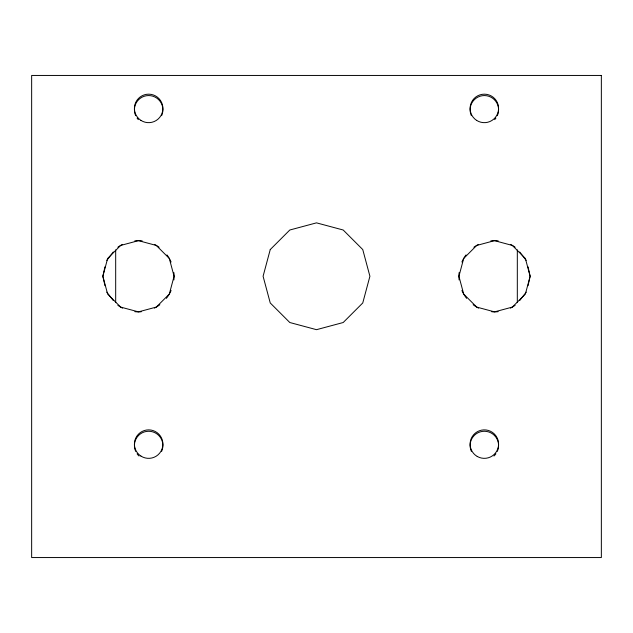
<?xml version="1.0" encoding="UTF-8"?>
<svg xmlns="http://www.w3.org/2000/svg" width="633" height="633" viewBox="0 0 633 633"><rect width="100%" height="100%" fill="white"/><g stroke="black" fill="none" stroke-linecap="round" stroke-linejoin="round"><path stroke-width="0.95" d="M104.967 266.817L102.862 276.265L104.967 285.712M528.033 285.712L530.138 276.265L528.033 266.817M106.819 260.385L113.315 251.966M519.685 300.564L526.181 292.145M519.685 251.966L526.181 260.385M106.819 292.145L113.315 300.564M517.319 249.885L517.319 302.645M115.681 249.885L115.681 302.645M171.1 290.523A35.606 35.606 0 0 1 166.392 298.357M159.856 304.734A35.606 35.606 0 0 1 154.389 308.113M141.246 311.768A35.606 35.606 0 0 1 134.821 311.681M122.58 308.129A35.606 35.606 0 0 1 117.849 305.296M117.849 247.234A35.606 35.606 0 0 1 122.58 244.401M134.821 240.849A35.606 35.606 0 0 1 142.156 240.849M154.389 244.417A35.606 35.606 0 0 1 159.112 247.25M166.954 254.901A35.606 35.606 0 0 1 171.1 262.007M173.893 272.609A35.606 35.606 0 0 1 173.893 279.921M515.151 305.296A35.606 35.606 0 0 1 510.42 308.129M498.179 311.681A35.606 35.606 0 0 1 491.754 311.768M478.611 308.113A35.606 35.606 0 0 1 473.144 304.734M466.608 298.357A35.606 35.606 0 0 1 461.9 290.523M459.107 279.921A35.606 35.606 0 0 1 459.107 272.609M461.9 262.007A35.606 35.606 0 0 1 466.046 254.901M473.888 247.25A35.606 35.606 0 0 1 478.611 244.417M490.844 240.849A35.606 35.606 0 0 1 498.179 240.849M510.42 244.401A35.606 35.606 0 0 1 515.151 247.234M471.379 115.681A14.242 14.242 0 0 1 484.348 95.559A14.242 14.242 0 0 1 497.316 115.681M495.908 118.11A14.242 14.242 0 0 1 494.658 119.621M471.379 451.376A14.242 14.242 0 0 1 484.348 431.255A14.242 14.242 0 0 1 497.316 451.376M495.908 453.806A14.242 14.242 0 0 1 493.962 456.005M139.038 456.005A14.242 14.242 0 0 1 137.092 453.814M135.684 451.376A14.242 14.242 0 0 1 148.652 431.255A14.242 14.242 0 0 1 161.621 451.376M135.684 115.681A14.242 14.242 0 0 1 148.652 95.559A14.242 14.242 0 0 1 161.621 115.681M138.342 119.621A14.242 14.242 0 0 1 137.092 118.11M107.626 258.47L102.862 276.265L107.626 294.06L120.658 307.092L138.469 311.871L156.28 307.092L169.312 294.06L174.075 276.265L169.312 258.47L156.28 245.438L138.469 240.659L120.658 245.438L107.626 258.47M270.244 249.568L263.091 276.265L270.244 302.962L289.803 322.521L316.5 329.674L343.197 322.521L362.756 302.962L369.909 276.265L362.756 249.568L343.197 230.008L316.5 222.856L289.803 230.008L270.244 249.568M463.688 258.47L458.925 276.265L463.688 294.06L476.72 307.092L494.531 311.871L512.342 307.092L525.374 294.06L530.138 276.265L525.374 258.47L512.342 245.438L494.531 240.659L476.72 245.438L463.688 258.47M601.35 75.446L31.65 75.446L31.65 557.554L601.35 557.554L601.35 75.446M140.937 120.389A14.242 14.242 0 0 0 162.879 109.105A14.242 14.242 0 0 0 142.14 95.749A14.242 14.242 0 0 0 140.937 120.389M140.937 456.084A14.242 14.242 0 0 0 162.879 444.801A14.242 14.242 0 0 0 142.14 431.445A14.242 14.242 0 0 0 140.937 456.084M476.633 120.389A14.242 14.242 0 0 0 498.575 109.105A14.242 14.242 0 0 0 477.836 95.749A14.242 14.242 0 0 0 476.633 120.389M477.227 456.448A14.242 14.242 0 0 0 498.59 444.113A14.242 14.242 0 0 0 477.227 431.777A14.242 14.242 0 0 0 477.227 456.448"/></g></svg>
